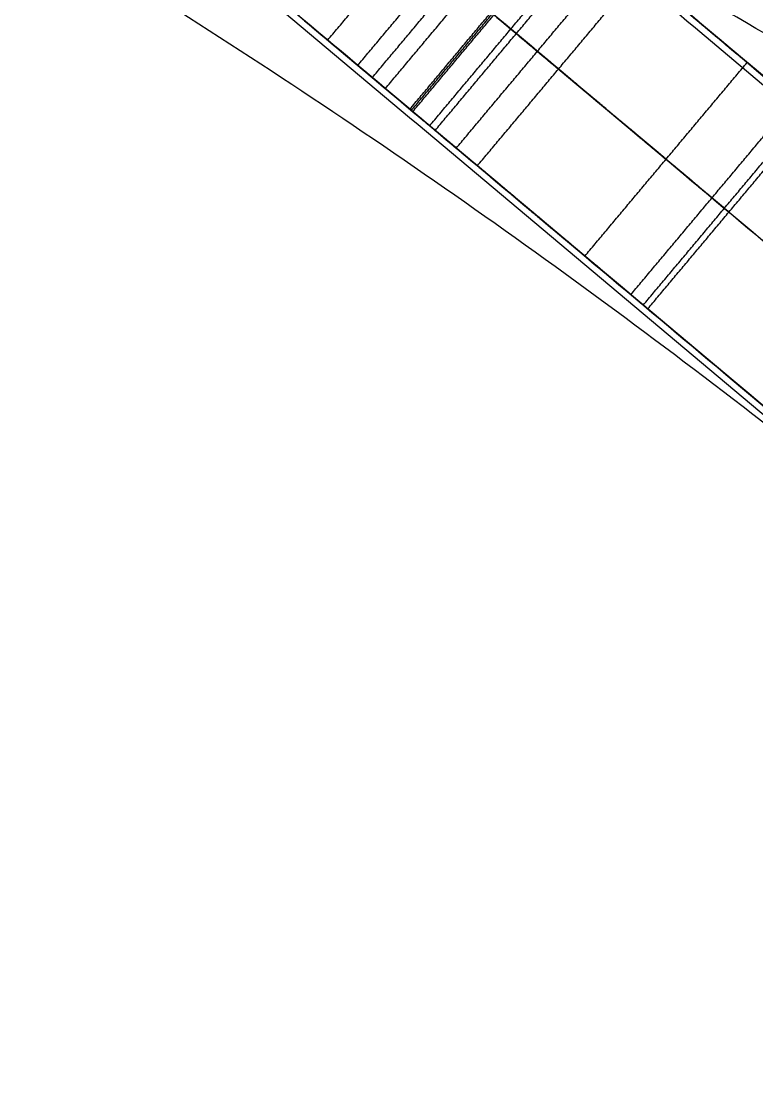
# Model space of a CAD drawing. Header units: millimetres. Extents: x -610 to 610, y -610 to 610.
# Drawn here: x 281.5 to 333.9, y 384.5 to 459.9 of the extents above; entities that cross this region are included whole.
import ezdxf

# ---------------------------------------------------------------- set-up
doc = ezdxf.new("R2010")
doc.units = ezdxf.units.MM
doc.layers.add('base', color=7, linetype='Continuous', true_color=0xffecbc)

msp = doc.modelspace()

# ---------------------------------------------------------------- linework, layer by layer
at = {"layer": 'base'}
for p, q in [((535.928, 286.834, 122.966), (227.778, 545.403, 122.966)), ((524.358, 273.045, 122.966), (216.208, 531.614, 122.966))]:
    msp.add_line(p, q, dxfattribs=at)
for centre, radius in [((0, 0, 249.466), 610), ((0, 0, 250.466), 610), ((0, 0, 243.455), 607.51), ((0, 0, 256.476), 607.51), ((0, 0, 240.966), 601.5), ((0, 0, 258.966), 601.5)]:
    msp.add_circle(centre, radius, dxfattribs=at)
at = {"layer": 'base', "extrusion": (0, 0, -1)}
for centre, radius in [((0, 0, 3.534), 610), ((0, 0, 4.534), 610), ((0, 0, -2.476), 607.51), ((0, 0, 10.545), 607.51), ((0, 0, -4.966), 601.5), ((0, 0, 13.034), 601.5)]:
    msp.add_circle(centre, radius, dxfattribs=at)
at = {"layer": 'base'}
for points, weights, degree, knots in [([(-495.198, -356.201, -4.034), (-851.399, 138.996, -4.034), (-356.201, 495.198, -4.034), (138.996, 851.399, -4.034), (495.198, 356.201, -4.034), (851.399, -138.996, -4.034), (356.201, -495.198, -4.034), (-138.996, -851.399, -4.034), (-495.198, -356.201, -4.034)], [1, 0.707106781187, 1, 0.707106781187, 1, 0.707106781187, 1, 0.707106781187, 1], 2, [0, 0, 0, 958.185759, 958.185759, 1916.371519, 1916.371519, 2874.557278, 2874.557278, 3832.743037, 3832.743037, 3832.743037]), ([(-610, 0, 249.966), (-610, -610, 249.966), (0, -610, 249.966), (610, -610, 249.966), (610, 0, 249.966), (610, 610, 249.966), (0, 610, 249.966), (-610, 610, 249.966), (-610, 0, 249.966)], [1, 0.707106781187, 1, 0.707106781187, 1, 0.707106781187, 1, 0.707106781187, 1], 2, [0, 0, 0, 958.185759, 958.185759, 1916.371519, 1916.371519, 2874.557278, 2874.557278, 3832.743037, 3832.743037, 3832.743037]), ([(32.649, -544.756, 240.966), (-510.363, -577.301, 240.966), (-544.649, -34.396, 240.966), (-578.935, 508.509, 240.966), (-36.142, 544.535, 240.966), (506.65, 580.562, 240.966), (544.417, 37.888, 240.966), (582.184, -504.785, 240.966), (39.634, -544.292, 240.966)], [1, 0.708239625255, 1, 0.708239625255, 1, 0.708239625255, 1, 0.708239625255, 1], 2, [654.018286, 654.018286, 654.018286, 1509.504571, 1509.504571, 2364.990855, 2364.990855, 3220.47714, 3220.47714, 4075.963425, 4075.963425, 4075.963425]), ([(32.649, -544.756, 244.966), (-510.363, -577.301, 244.966), (-544.649, -34.396, 244.966), (-578.935, 508.509, 244.966), (-36.142, 544.535, 244.966), (506.65, 580.562, 244.966), (544.417, 37.888, 244.966), (582.184, -504.785, 244.966), (39.634, -544.292, 244.966)], [1, 0.708239625255, 1, 0.708239625255, 1, 0.708239625255, 1, 0.708239625255, 1], 2, [654.018286, 654.018286, 654.018286, 1509.504571, 1509.504571, 2364.990855, 2364.990855, 3220.47714, 3220.47714, 4075.963425, 4075.963425, 4075.963425]), ([(32.649, -544.756, 242.966), (-510.363, -577.301, 242.966), (-544.649, -34.396, 242.966), (-578.935, 508.509, 242.966), (-36.142, 544.535, 242.966), (506.65, 580.562, 242.966), (544.417, 37.888, 242.966), (582.184, -504.785, 242.966), (39.634, -544.292, 242.966)], [1, 0.708239625255, 1, 0.708239625255, 1, 0.708239625255, 1, 0.708239625255, 1], 2, [654.018286, 654.018286, 654.018286, 1509.504571, 1509.504571, 2364.990855, 2364.990855, 3220.47714, 3220.47714, 4075.963425, 4075.963425, 4075.963425]), ([(336.52, 454.157, 185.332), (331.741, 458.168, 188.934), (326.961, 462.178, 192.536), (322.182, 466.188, 196.138), (321.815, 466.496, 196.42), (321.404, 466.841, 196.565), (320.978, 467.198, 196.565)], [1, 1, 1, 1, 0.976658867519, 0.976658867519, 1], 3, [1777.788717, 1777.788717, 1777.788717, 1777.788717, 1778.788717, 1778.788717, 1778.788717, 1779.030416, 1779.030416, 1779.030416, 1779.030416]), ([(325.582, 463.336, 140.119), (327.96, 461.34, 138.239), (330.738, 459.009, 138.066), (333.243, 456.907, 139.643), (335.748, 454.805, 141.22), (337.374, 453.441, 144.165), (337.727, 453.144, 147.766)], [1, 0.919341741165, 0.919341741165, 1, 0.919341741165, 0.919341741165, 1], 3, [1721.078293, 1721.078293, 1721.078293, 1721.078293, 1731.515572, 1731.515572, 1731.515572, 1741.952851, 1741.952851, 1741.952851, 1741.952851]), ([(330.735, 447.263, 185.332), (325.956, 451.273, 188.934), (321.176, 455.284, 192.536), (316.397, 459.294, 196.138), (316.03, 459.602, 196.42), (315.619, 459.947, 196.565), (315.193, 460.304, 196.565)], [1, 1, 1, 1, 0.976658867519, 0.976658867519, 1], 3, [1777.788717, 1777.788717, 1777.788717, 1777.788717, 1778.788717, 1778.788717, 1778.788717, 1779.030416, 1779.030416, 1779.030416, 1779.030416]), ([(309.203, 453.581, 196.565), (308.553, 454.127, 196.565), (307.944, 454.638, 196.27), (307.451, 455.051, 195.715), (306.852, 455.555, 195.039), (306.522, 455.831, 194.099), (306.522, 455.831, 193.065)], [1, 0.958191499078, 0.958191499078, 1, 0.939486608202, 0.939486608202, 1], 3, [1779.071465, 1779.071465, 1779.071465, 1779.071465, 1781.563692, 1781.563692, 1781.563692, 1784.569251, 1784.569251, 1784.569251, 1784.569251]), ([(319.796, 456.441, 140.119), (322.175, 454.445, 138.239), (324.953, 452.114, 138.066), (327.458, 450.013, 139.643), (329.963, 447.911, 141.22), (331.589, 446.546, 144.165), (331.942, 446.25, 147.766)], [1, 0.919341741165, 0.919341741165, 1, 0.919341741165, 0.919341741165, 1], 3, [1721.078293, 1721.078293, 1721.078293, 1721.078293, 1731.515572, 1731.515572, 1731.515572, 1741.952851, 1741.952851, 1741.952851, 1741.952851]), ([(324.95, 440.369, 185.332), (320.17, 444.379, 188.934), (315.391, 448.389, 192.536), (310.612, 452.399, 196.138), (310.245, 452.708, 196.42), (309.834, 453.052, 196.565), (309.408, 453.41, 196.565)], [1, 1, 1, 1, 0.976658867519, 0.976658867519, 1], 3, [1777.788717, 1777.788717, 1777.788717, 1777.788717, 1778.788717, 1778.788717, 1778.788717, 1779.030416, 1779.030416, 1779.030416, 1779.030416]), ([(314.011, 449.547, 140.119), (316.39, 447.551, 138.239), (319.168, 445.22, 138.066), (321.673, 443.118, 139.643), (324.178, 441.016, 141.22), (325.804, 439.652, 144.165), (326.157, 439.355, 147.766)], [1, 0.919341741165, 0.919341741165, 1, 0.919341741165, 0.919341741165, 1], 3, [1721.078293, 1721.078293, 1721.078293, 1721.078293, 1731.515572, 1731.515572, 1731.515572, 1741.952851, 1741.952851, 1741.952851, 1741.952851])]:
    msp.add_rational_spline(points, weights, degree=degree, knots=knots, dxfattribs=at)
for points, degree in [([(458.169, 387.574, 240.966), (282.367, 489.074, 240.966), (106.565, 590.573, 240.966)], 2), ([(458.169, 387.574, 244.966), (282.367, 489.074, 244.966), (106.565, 590.573, 244.966)], 2), ([(458.169, 387.574, 242.966), (282.367, 489.074, 242.966), (106.565, 590.573, 242.966)], 2), ([(206.855, 562.33, 4.966), (362.361, 431.845, 4.966), (517.867, 301.36, 4.966)], 2), ([(206.855, 562.33, 0.966), (362.361, 431.845, 0.966), (517.867, 301.36, 0.966)], 2), ([(206.855, 562.33, 2.966), (362.361, 431.845, 2.966), (517.867, 301.36, 2.966)], 2), ([(507.018, 311.092, 0.966), (362.579, 432.291, 0.966), (218.14, 553.49, 0.966)], 2), ([(501.233, 304.198, 0.966), (356.794, 425.397, 0.966), (212.355, 546.595, 0.966)], 2), ([(502.951, 290.379, 4.966), (350.791, 418.056, 4.966), (198.631, 545.734, 4.966)], 2), ([(502.951, 290.379, 0.966), (350.791, 418.056, 0.966), (198.631, 545.734, 0.966)], 2), ([(502.951, 290.379, 2.966), (350.791, 418.056, 2.966), (198.631, 545.734, 2.966)], 2), ([(227.778, 545.403, 244.966), (377.897, 419.438, 244.966), (528.016, 293.473, 244.966)], 2), ([(495.448, 297.303, 0.966), (351.009, 418.502, 0.966), (206.57, 539.701, 0.966)], 2), ([(221.993, 538.508, 244.966), (372.112, 412.543, 244.966), (522.231, 286.579, 244.966)], 2), ([(216.208, 531.614, 244.966), (366.327, 405.649, 244.966), (516.446, 279.684, 244.966)], 2), ([(303.344, 458.498, 193.416), (309.13, 465.392, 193.416), (314.915, 472.286, 193.416)], 2), ([(305.485, 456.701, 146.545), (311.27, 463.596, 146.545), (317.055, 470.49, 146.545)], 2), ([(306.522, 455.831, 193.065), (312.307, 462.726, 193.065), (318.092, 469.62, 193.065)], 2), ([(306.522, 455.831, 191.021), (312.307, 462.726, 191.021), (318.092, 469.62, 191.021)], 2), ([(306.522, 455.831, 192.043), (312.307, 462.726, 192.043), (318.092, 469.62, 192.043)], 2), ([(307.451, 455.051, 195.715), (313.237, 461.946, 195.715), (319.022, 468.84, 195.715)], 2), ([(305.751, 468.227, 150.705), (309.43, 465.139, 147.932), (313.11, 462.052, 145.159), (316.789, 458.965, 142.386)], 3), ([(309.203, 453.581, 196.565), (314.988, 460.476, 196.565), (320.773, 467.37, 196.565)], 2), ([(309.306, 453.495, 196.565), (315.091, 460.39, 196.565), (320.876, 467.284, 196.565)], 2), ([(309.408, 453.41, 196.565), (315.193, 460.304, 196.565), (320.978, 467.198, 196.565)], 2), ([(310.612, 452.399, 196.138), (316.397, 459.294, 196.138), (322.182, 466.188, 196.138)], 2), ([(311.004, 452.071, 142.386), (316.789, 458.965, 142.386), (322.574, 465.859, 142.386)], 2), ([(312.508, 450.809, 141.253), (318.293, 457.703, 141.253), (324.078, 464.598, 141.253)], 2), ([(314.011, 449.547, 140.119), (319.796, 456.441, 140.119), (325.582, 463.336, 140.119)], 2), ([(299.966, 461.332, 150.705), (303.645, 458.245, 147.932), (307.325, 455.158, 145.159), (311.004, 452.071, 142.386)], 3), ([(306.522, 455.831, 191.021), (304.404, 457.609, 192.618), (302.285, 459.386, 194.214), (300.167, 461.164, 195.811)], 3), ([(316.789, 458.965, 142.386), (317.792, 458.124, 141.631), (318.794, 457.283, 140.875), (319.796, 456.441, 140.119)], 3), ([(321.673, 443.118, 139.643), (327.458, 450.013, 139.643), (333.243, 456.907, 139.643)], 2), ([(306.522, 455.831, 193.065), (306.522, 455.831, 192.384), (306.522, 455.831, 191.702), (306.522, 455.831, 191.021)], 3), ([(309.408, 453.41, 196.565), (309.34, 453.467, 196.565), (309.272, 453.524, 196.565), (309.203, 453.581, 196.565)], 3), ([(324.95, 440.369, 185.332), (330.735, 447.263, 185.332), (336.52, 454.157, 185.332)], 2), ([(325.834, 439.627, 184.178), (331.619, 446.521, 184.178), (337.404, 453.416, 184.178)], 2), ([(326.157, 439.355, 147.766), (331.942, 446.25, 147.766), (337.727, 453.144, 147.766)], 2), ([(326.157, 439.355, 182.602), (331.942, 446.25, 182.602), (337.727, 453.144, 182.602)], 2), ([(326.157, 439.355, 165.184), (331.942, 446.25, 165.184), (337.727, 453.144, 165.184)], 2), ([(311.004, 452.071, 142.386), (312.006, 451.229, 141.631), (313.009, 450.388, 140.875), (314.011, 449.547, 140.119)], 3), ([(331.942, 446.25, 182.602), (331.942, 446.25, 183.728), (331.482, 446.636, 184.769), (330.735, 447.263, 185.332)], 3), ([(331.942, 446.25, 147.766), (331.942, 446.25, 159.378), (331.942, 446.25, 170.99), (331.942, 446.25, 182.602)], 3), ([(326.157, 439.355, 182.602), (326.157, 439.355, 183.728), (325.697, 439.742, 184.769), (324.95, 440.369, 185.332)], 3), ([(326.157, 439.355, 147.766), (326.157, 439.355, 159.378), (326.157, 439.355, 170.99), (326.157, 439.355, 182.602)], 3)]:
    msp.add_open_spline(points, degree=degree, dxfattribs=at)

doc.saveas('drawing.dxf')
